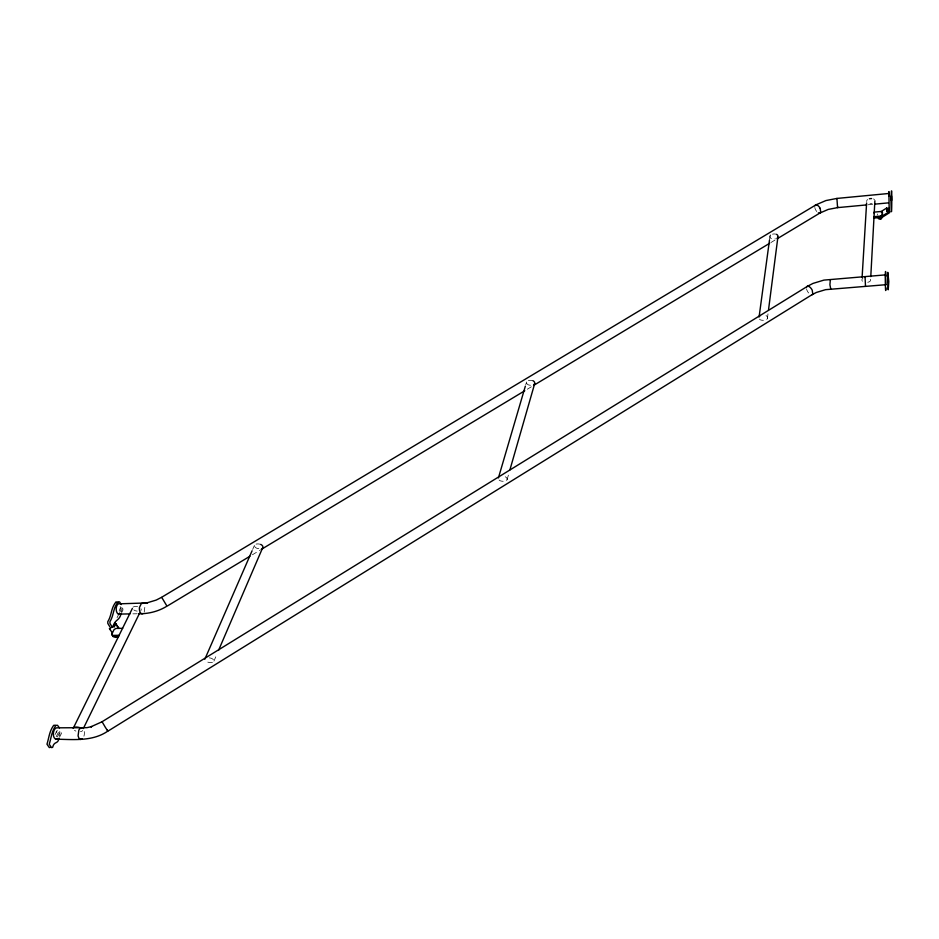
<?xml version="1.0" encoding="UTF-8"?>
<svg xmlns="http://www.w3.org/2000/svg" width="939" height="939" viewBox="0 0 939 939"><rect width="100%" height="100%" fill="white"/><g stroke="black" fill="none" stroke-linecap="round" stroke-linejoin="round"><path stroke-width="0.7" stroke-dasharray="4.7 3.52" d="M767.398 318.532L768.149 312.722M769.475 240.126L770.062 235.771M56.117 732.408L56.363 730.976M144.23 612.04L144.864 606.887L144.911 609.611M507.095 479.665L509.091 472.704M525.746 384.779L526.568 381.997M213.928 661.138L216.803 654.436M252.673 549.432L254.422 545.418M59.65 736.998L61.399 733.512L60.812 729.92M121.718 612.533L122.986 609.974L122.469 606.594M56.199 736.739L58.359 732.42L58.335 730.096M119.206 610.89L120.556 607.322L119.828 606.089L119.147 606.571M57.408 736.974L59.157 733.488L58.57 729.896M117.046 617.686L118.96 613.848M119.605 612.568L120.873 610.021L120.356 606.629M55.037 734.556L57.772 729.767M252.368 554.785L259.903 550.254M527.307 389.227L532.319 386.211M770.849 242.579L775.872 239.551M867.929 204.784L873.704 204.244M132.88 613.848L137.211 613.766M877.284 213.951L877.413 215.066M121.788 607.333A5.258 2.852 -89 0 1 121.143 612.474M84.252 731.54A5.775 3.193 -85.4 0 1 83.512 737.232M59.767 731.34A5.74 3.263 -85.1 0 1 59.004 736.998M867.742 282.287A6.643 5.247 -0.5 0 0 869.667 281.583A3.204 2.535 -0.5 0 0 870.183 278.449M862.389 281.277A3.204 2.524 -0.3 0 1 862.894 278.144M866.697 201.533A3.017 2.477 -2.8 0 1 867.601 199.502M872.155 203.505A6.244 5.129 -2.9 0 1 869.972 203.704M873.528 198.951A3.017 2.477 -2.9 0 1 874.455 199.725M766.001 315.574A3.169 2.477 5.3 0 1 766.682 319.46A6.573 5.153 5.4 0 1 760.496 319.906A3.169 2.477 5.5 0 1 759.475 319.107M770.743 234.856A2.981 2.43 3.8 0 0 771.377 238.647A6.186 5.059 3.7 0 0 775.438 238.823M772.492 234.163A6.174 5.035 3.8 0 1 776.576 234.339M816.789 211.533A4.578 2.336 59.5 0 1 814.817 207.46M808.632 292.968A4.871 2.336 58 0 1 806.519 288.672M505.229 476.766A3.322 2.324 16.2 0 1 506.497 480.545A6.89 4.824 16.2 0 1 500.276 480.815A3.322 2.324 16.2 0 1 499.114 480.017M533 380.741A6.432 4.777 16.1 0 0 527.131 381.117A3.11 2.312 16.2 0 0 528.27 384.826A6.456 4.801 16.3 0 0 532.436 385.096M209.256 657.852A7.359 4.237 21.2 0 1 211.498 658.345A3.556 2.054 21.3 0 1 213.493 661.948A7.383 4.261 21.3 0 1 207.273 661.995A3.556 2.054 21.3 0 1 205.958 661.197M260.713 544.397A6.866 4.319 21.9 0 0 254.845 544.585A3.322 2.089 22 0 0 256.617 548.188A6.89 4.343 22 0 0 260.866 548.564M80.437 731.634A7.582 3.967 22.5 0 0 82.057 731.152A3.65 1.913 22.4 0 0 82.397 730.378M75.906 731.105A3.65 1.913 22.5 0 1 74.521 730.319M133.009 607.11A7.031 4.085 23.2 0 1 138.831 606.993M133.796 609.869A3.404 1.972 23.3 0 0 135.063 610.643A7.054 4.096 23.3 0 0 137.176 611.101M140.956 608.742A3.404 1.972 23.3 0 1 140.862 610.526"/><path stroke-width="1.41" d="M886.862 207.942L886.886 211.205L886.862 207.942L880.876 211.698M882.226 215.184L880.805 216.076L873.904 216.698L874.056 218.048L880.958 217.414L882.367 216.522L882.367 212.12L881.028 211.486L874.15 212.12L874.303 213.458M882.367 216.522L882.367 212.12M889.35 207.554L889.174 210.935L888.904 191.603L889.186 192.965M870.782 276.606L874.878 200.77M885.97 287.933C885.289 301.372 884.878 257.697 886.005 276.125M862.108 277.298L866.603 202.988M768.525 309.823L777.879 237.215M808.244 285.867L813.021 283.402L823.937 280.104L885.524 274.869L885.97 284.317M769.475 240.126L759.088 316.959A3.169 2.477 5.5 0 1 759.804 316.032M816.461 204.62L825.921 200.559L836.919 198.434L888.998 193.469L888.881 196.051M837.752 206.838L837.576 207.625L828.268 209.409L820.017 212.989M836.919 198.434L837.576 207.625L866.474 204.925M509.889 469.923L534.702 383.582M498.409 477.928L525.347 386.164M218.529 650.41L262.908 547.179A3.322 2.089 21.9 0 0 260.713 544.397M204.843 659.201L252.086 550.77M83.336 728.535L139.582 613.155M73.23 728.371A3.65 1.913 22.5 0 1 73.571 727.596L132.364 608.425M114.687 626.055L115.767 623.895L115.168 622.874L113.537 626.125L109.487 628.614L110.098 629.635M59.075 738.16C57.737 744.815 54.227 740.613 52.654 747.35L51.551 747.608L49.239 744.24C51.34 737.526 51.504 731.61 55.906 725.366L57.49 725.248L59.439 727.878M121.084 613.813C119.018 621.454 115.215 618.801 112.95 626.677L111.987 626.783L109.957 623.39L109.933 621.641C114.077 615.01 112.856 608.237 118.185 601.805L119.57 601.887L121.272 604.552M118.631 636.56L113.243 636.63L111.741 634.259L114.065 629.6L115.978 628.426L122.692 628.32M889.62 211.428L880.019 217.472L880.136 218.599L889.738 212.543L889.62 211.428L886.768 210.078M806.66 286.97A4.871 2.336 58 0 1 809.136 286.606A4.871 2.336 58 0 1 812.212 290.163L812.798 294.06A4.871 2.336 58 0 1 811.836 294.811L107.903 731.164L105.473 727.525L102.069 721.739L807.61 286.207M117.293 636.137L115.262 637.393L114.64 636.372M249.856 556.299L167.001 606.195L161.661 597.274L815.85 204.937M261.159 549.491L524.795 390.741M533.575 385.448L769.593 243.33M777.128 238.799L819.817 213.094M107.069 731.622C91.893 741.622 73.031 739.486 55.847 739.181M101.788 721.891L90.86 726.809L91.811 726.563L86.94 727.666L57.396 727.831A5.74 3.263 -85.1 0 0 53.335 734.216A5.74 3.263 -85.1 0 0 57.549 738.793M812.047 294.693L816.402 292.44L825.569 289.67L886.17 284.681M814.946 205.77A4.578 2.336 59.5 0 1 817.294 205.207A4.578 2.336 59.5 0 1 820.193 208.458L820.24 208.435M166.238 606.594C157.928 611.535 148.303 613.895 138.667 613.742M161.402 597.415L156.214 600.08L146.414 603.026M50.389 747.327L49.297 747.573L46.973 744.204C49.074 737.502 49.239 731.587 53.652 725.342L55.248 725.225M80.425 739.416L82.092 739.04L80.425 739.416L78.958 738.265L78.078 735.883L78.841 730.166A5.775 3.193 -85.4 0 1 81.928 728.007M879.057 217.566L880.712 217.379M875.148 204.115L888.153 202.894M118.408 614.106L129.981 613.895M112.504 635.398L119.241 635.316M118.22 637.323L116.647 637.276L116.53 636.043M877.296 217.238L880.136 218.599M107.762 731.082L107.257 730.002M880.852 217.625L881.709 218.318L880.911 219.21L878.411 218.705M830.757 289.001L829.912 284.728L830.346 279.669M117.95 602.545L116.06 601.852C110.72 608.272 111.952 615.045 107.785 621.677L107.821 623.426L109.851 626.818M115.168 622.874L118.866 628.367M115.767 623.895L118.737 628.285M109.487 628.614L112.434 633.05M865.5 286.289L865.065 276.899M111.741 634.259L113.243 636.63M113.537 626.125L114.147 627.146M820.193 208.458L820.721 212.273A4.578 2.336 59.5 0 1 818.374 212.824M880.805 216.076L880.958 217.414M143.01 613.543A5.294 2.794 -89.2 0 1 140.275 612.439A5.294 2.794 -89.2 0 1 139.465 607.404L141.378 603.472L147.529 602.92L119.723 603.812A5.258 2.852 -89 0 0 116.201 609.223A5.258 2.852 -89 0 0 119.887 613.953M869.408 198.798A6.233 5.106 -2.8 0 1 871.592 198.587M776.576 234.339A2.981 2.441 3.7 0 1 777.199 238.13M533 380.741A3.11 2.312 16.2 0 1 534.138 384.45M73.571 727.596A7.559 3.944 22.4 0 1 79.733 727.631M887.672 280.479L888.212 289.799L888.81 281.547L887.778 272.345L887.672 280.479M890.958 200.113C891.815 238.4 892.296 166.438 890.958 200.113M888.118 277.087L888.177 282.404L888.118 277.087M891.416 195.887L891.487 200.535L891.416 195.887"/></g></svg>
